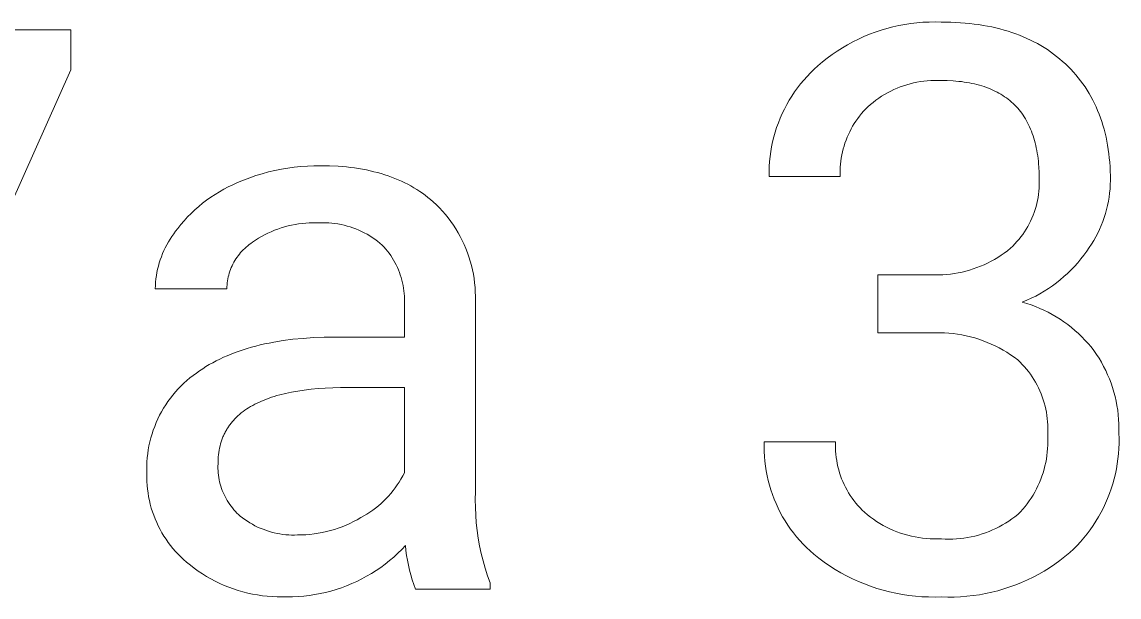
# Model space of a CAD drawing. Header units: millimetres. Extents: x 974 to 5700, y -47 to 3256.
# Drawn here: x 4555 to 4642.7, y 326.3 to 372.3 of the extents above; entities that cross this region are included whole.
import ezdxf

# ---------------------------------------------------------------- set-up
doc = ezdxf.new("R2010")
doc.units = ezdxf.units.MM
doc.header["$MEASUREMENT"] = 0
doc.layers.add('Domyślny', color=7, linetype='Continuous', true_color=0x000000)

msp = doc.modelspace()

# ---------------------------------------------------------------- linework, layer by layer
at = {"layer": 'Domyślny', "color": 18, "lineweight": 15, "true_color": 0x000000}
for p, q in [((4625.602, 372.074), (4626.084, 372.148)), ((4626.084, 372.148), (4626.569, 372.205)), ((4626.569, 372.205), (4627.055, 372.245)), ((4627.055, 372.245), (4627.542, 372.268)), ((4627.542, 372.268), (4628.03, 372.275)), ((4628.03, 372.275), (4628.517, 372.264)), ((4628.517, 372.264), (4629.3, 372.252)), ((4629.3, 372.252), (4629.684, 372.235)), ((4629.684, 372.235), (4630.062, 372.213)), ((4630.062, 372.213), (4630.434, 372.184)), ((4630.434, 372.184), (4630.801, 372.148)), ((4630.801, 372.148), (4631.163, 372.106)), ((4631.163, 372.106), (4631.519, 372.057)), ((4528.64, 371.649), (4558.892, 371.649)), ((4558.892, 371.649), (4558.892, 368.454)), ((4622.338, 371.101), (4622.789, 371.288)), ((4622.789, 371.288), (4623.245, 371.459)), ((4623.245, 371.459), (4623.708, 371.615)), ((4623.708, 371.615), (4624.175, 371.754)), ((4624.175, 371.754), (4624.647, 371.877)), ((4624.647, 371.877), (4625.123, 371.984)), ((4625.123, 371.984), (4625.602, 372.074)), ((4631.519, 372.057), (4631.87, 372.002)), ((4631.87, 372.002), (4632.215, 371.94)), ((4632.215, 371.94), (4632.555, 371.872)), ((4632.555, 371.872), (4632.89, 371.797)), ((4632.89, 371.797), (4633.219, 371.716)), ((4633.219, 371.716), (4633.543, 371.628)), ((4633.543, 371.628), (4633.861, 371.533)), ((4633.861, 371.533), (4634.174, 371.432)), ((4634.174, 371.432), (4634.481, 371.325)), ((4634.481, 371.325), (4634.784, 371.21)), ((4634.784, 371.21), (4635.08, 371.089)), ((4620.609, 370.201), (4621.029, 370.448)), ((4621.029, 370.448), (4621.458, 370.681)), ((4621.458, 370.681), (4621.894, 370.898)), ((4621.894, 370.898), (4622.338, 371.101)), ((4635.08, 371.089), (4635.372, 370.962)), ((4635.372, 370.962), (4635.658, 370.828)), ((4635.658, 370.828), (4635.938, 370.687)), ((4635.938, 370.687), (4636.214, 370.539)), ((4636.214, 370.539), (4636.483, 370.385)), ((4636.483, 370.385), (4636.748, 370.225)), ((4619.403, 369.374), (4619.795, 369.663)), ((4619.795, 369.663), (4620.197, 369.939)), ((4620.197, 369.939), (4620.609, 370.201)), ((4636.748, 370.225), (4637.007, 370.057)), ((4637.007, 370.057), (4637.261, 369.883)), ((4637.261, 369.883), (4637.509, 369.702)), ((4637.509, 369.702), (4637.752, 369.515)), ((4637.752, 369.515), (4637.99, 369.321)), ((4618.353, 368.486), (4618.649, 368.755)), ((4618.649, 368.755), (4619.02, 369.071)), ((4619.02, 369.071), (4619.403, 369.374)), ((4637.99, 369.321), (4638.222, 369.12)), ((4638.222, 369.12), (4638.449, 368.912)), ((4638.449, 368.912), (4638.67, 368.7)), ((4638.67, 368.7), (4638.884, 368.483)), ((4558.892, 368.454), (4540.35, 326.886)), ((4617.525, 367.622), (4617.791, 367.919)), ((4617.791, 367.919), (4618.067, 368.208)), ((4618.067, 368.208), (4618.353, 368.486)), ((4638.884, 368.483), (4639.091, 368.26)), ((4639.091, 368.26), (4639.291, 368.033)), ((4639.291, 368.033), (4639.484, 367.8)), ((4639.484, 367.8), (4639.67, 367.562)), ((4616.791, 366.676), (4617.025, 366.999)), ((4617.025, 366.999), (4617.269, 367.315)), ((4617.269, 367.315), (4617.525, 367.622)), ((4624.728, 366.858), (4624.477, 366.737)), ((4624.983, 366.969), (4624.728, 366.858)), ((4625.241, 367.072), (4624.983, 366.969)), ((4625.503, 367.167), (4625.241, 367.072)), ((4625.768, 367.252), (4625.503, 367.167)), ((4626.036, 367.328), (4625.768, 367.252)), ((4626.306, 367.394), (4626.036, 367.328)), ((4626.579, 367.452), (4626.306, 367.394)), ((4626.853, 367.5), (4626.579, 367.452)), ((4627.128, 367.539), (4626.853, 367.5)), ((4627.405, 367.568), (4627.128, 367.539)), ((4627.683, 367.588), (4627.405, 367.568)), ((4627.961, 367.598), (4627.683, 367.588)), ((4628.239, 367.599), (4627.961, 367.598)), ((4628.517, 367.59), (4628.239, 367.599)), ((4629, 367.582), (4628.517, 367.59)), ((4629.467, 367.559), (4629, 367.582)), ((4629.694, 367.542), (4629.467, 367.559)), ((4629.918, 367.521), (4629.694, 367.542)), ((4630.138, 367.496), (4629.918, 367.521)), ((4630.355, 367.467), (4630.138, 367.496)), ((4630.567, 367.435), (4630.355, 367.467)), ((4630.776, 367.398), (4630.567, 367.435)), ((4630.98, 367.358), (4630.776, 367.398)), ((4631.181, 367.314), (4630.98, 367.358)), ((4631.378, 367.266), (4631.181, 367.314)), ((4631.572, 367.214), (4631.378, 367.266)), ((4631.761, 367.159), (4631.572, 367.214)), ((4631.947, 367.099), (4631.761, 367.159)), ((4632.129, 367.036), (4631.947, 367.099)), ((4632.307, 366.969), (4632.129, 367.036)), ((4632.481, 366.898), (4632.307, 366.969)), ((4632.651, 366.823), (4632.481, 366.898)), ((4632.817, 366.745), (4632.651, 366.823)), ((4639.67, 367.562), (4639.849, 367.319)), ((4639.849, 367.319), (4640.022, 367.071)), ((4640.022, 367.071), (4640.187, 366.818)), ((4616.161, 365.658), (4616.359, 366.004)), ((4616.359, 366.004), (4616.569, 366.344)), ((4616.569, 366.344), (4616.791, 366.676)), ((4623.292, 366.01), (4623.071, 365.841)), ((4623.519, 366.172), (4623.292, 366.01)), ((4623.751, 366.325), (4623.519, 366.172)), ((4623.988, 366.471), (4623.751, 366.325)), ((4624.23, 366.608), (4623.988, 366.471)), ((4624.477, 366.737), (4624.23, 366.608)), ((4632.98, 366.662), (4632.817, 366.745)), ((4633.139, 366.576), (4632.98, 366.662)), ((4633.294, 366.486), (4633.139, 366.576)), ((4633.445, 366.392), (4633.294, 366.486)), ((4633.593, 366.294), (4633.445, 366.392)), ((4633.736, 366.192), (4633.593, 366.294)), ((4633.876, 366.087), (4633.736, 366.192)), ((4634.012, 365.978), (4633.876, 366.087)), ((4634.144, 365.864), (4634.012, 365.978)), ((4640.187, 366.818), (4640.345, 366.559)), ((4640.345, 366.559), (4640.497, 366.296)), ((4640.497, 366.296), (4640.641, 366.027)), ((4640.641, 366.027), (4640.778, 365.754)), ((4615.801, 364.946), (4615.974, 365.305)), ((4615.974, 365.305), (4616.161, 365.658)), ((4622.304, 365.125), (4622.143, 364.938)), ((4622.473, 365.306), (4622.304, 365.125)), ((4622.647, 365.481), (4622.473, 365.306)), ((4622.856, 365.665), (4622.647, 365.481)), ((4623.071, 365.841), (4622.856, 365.665)), ((4634.272, 365.747), (4634.144, 365.864)), ((4634.396, 365.626), (4634.272, 365.747)), ((4634.517, 365.502), (4634.396, 365.626)), ((4634.634, 365.373), (4634.517, 365.502)), ((4634.746, 365.24), (4634.634, 365.373)), ((4634.856, 365.104), (4634.746, 365.24)), ((4634.961, 364.964), (4634.856, 365.104)), ((4640.778, 365.754), (4640.909, 365.475)), ((4640.909, 365.475), (4641.032, 365.191)), ((4641.032, 365.191), (4641.149, 364.902)), ((4615.356, 363.834), (4615.491, 364.21)), ((4615.491, 364.21), (4615.639, 364.58)), ((4615.639, 364.58), (4615.801, 364.946)), ((4621.696, 364.347), (4621.561, 364.141)), ((4621.838, 364.549), (4621.696, 364.347)), ((4621.987, 364.746), (4621.838, 364.549)), ((4622.143, 364.938), (4621.987, 364.746)), ((4635.062, 364.82), (4634.961, 364.964)), ((4635.16, 364.672), (4635.062, 364.82)), ((4635.254, 364.52), (4635.16, 364.672)), ((4635.343, 364.365), (4635.254, 364.52)), ((4635.43, 364.205), (4635.343, 364.365)), ((4635.512, 364.042), (4635.43, 364.205)), ((4641.149, 364.902), (4641.258, 364.608)), ((4641.258, 364.608), (4641.36, 364.309)), ((4641.36, 364.309), (4641.456, 364.005)), ((4615.125, 363.07), (4615.233, 363.454)), ((4615.233, 363.454), (4615.356, 363.834)), ((4621.198, 363.495), (4621.092, 363.272)), ((4621.312, 363.714), (4621.198, 363.495)), ((4621.433, 363.93), (4621.312, 363.714)), ((4621.561, 364.141), (4621.433, 363.93)), ((4635.59, 363.875), (4635.512, 364.042)), ((4635.665, 363.704), (4635.59, 363.875)), ((4635.736, 363.529), (4635.665, 363.704)), ((4635.803, 363.35), (4635.736, 363.529)), ((4635.866, 363.167), (4635.803, 363.35)), ((4641.456, 364.005), (4641.544, 363.696)), ((4641.544, 363.696), (4641.625, 363.382)), ((4641.625, 363.382), (4641.699, 363.063)), ((4614.947, 362.291), (4615.029, 362.682)), ((4615.029, 362.682), (4615.125, 363.07)), ((4620.82, 362.583), (4620.745, 362.348)), ((4620.903, 362.816), (4620.82, 362.583)), ((4620.994, 363.046), (4620.903, 362.816)), ((4621.092, 363.272), (4620.994, 363.046)), ((4635.925, 362.981), (4635.866, 363.167)), ((4635.981, 362.791), (4635.925, 362.981)), ((4636.032, 362.596), (4635.981, 362.791)), ((4636.08, 362.398), (4636.032, 362.596)), ((4641.699, 363.063), (4641.767, 362.738)), ((4641.767, 362.738), (4641.827, 362.409)), ((4614.825, 361.503), (4614.879, 361.898)), ((4614.879, 361.898), (4614.947, 362.291)), ((4620.568, 361.629), (4620.525, 361.386)), ((4620.618, 361.871), (4620.568, 361.629)), ((4620.678, 362.11), (4620.618, 361.871)), ((4620.745, 362.348), (4620.678, 362.11)), ((4636.124, 362.196), (4636.08, 362.398)), ((4636.164, 361.991), (4636.124, 362.196)), ((4636.201, 361.781), (4636.164, 361.991)), ((4636.233, 361.568), (4636.201, 361.781)), ((4636.262, 361.35), (4636.233, 361.568)), ((4641.827, 362.409), (4641.88, 362.075)), ((4641.88, 362.075), (4641.926, 361.735)), ((4641.926, 361.735), (4641.965, 361.391)), ((4576.775, 360.655), (4577.297, 360.709)), ((4577.297, 360.709), (4577.821, 360.746)), ((4577.821, 360.746), (4578.346, 360.767)), ((4578.346, 360.767), (4578.872, 360.77)), ((4578.872, 360.77), (4579.582, 360.759)), ((4579.582, 360.759), (4580.273, 360.725)), ((4580.273, 360.725), (4580.611, 360.7)), ((4580.611, 360.7), (4580.944, 360.669)), ((4614.744, 360.308), (4614.757, 360.707)), ((4614.757, 360.707), (4614.784, 361.105)), ((4614.784, 361.105), (4614.825, 361.503)), ((4620.464, 360.896), (4620.446, 360.649)), ((4620.49, 361.141), (4620.464, 360.896)), ((4620.525, 361.386), (4620.49, 361.141)), ((4636.287, 361.129), (4636.262, 361.35)), ((4636.308, 360.904), (4636.287, 361.129)), ((4636.325, 360.675), (4636.308, 360.904)), ((4641.965, 361.391), (4641.997, 361.042)), ((4641.997, 361.042), (4642.022, 360.687)), ((4642.022, 360.687), (4642.039, 360.328)), ((4572.714, 359.619), (4573.205, 359.806)), ((4573.205, 359.806), (4573.702, 359.976)), ((4573.702, 359.976), (4574.204, 360.131)), ((4574.204, 360.131), (4574.711, 360.269)), ((4574.711, 360.269), (4575.222, 360.391)), ((4575.222, 360.391), (4575.737, 360.495)), ((4575.737, 360.495), (4576.254, 360.584)), ((4576.254, 360.584), (4576.775, 360.655)), ((4580.944, 360.669), (4581.272, 360.632)), ((4581.272, 360.632), (4581.595, 360.59)), ((4581.595, 360.59), (4581.914, 360.542)), ((4581.914, 360.542), (4582.227, 360.489)), ((4582.227, 360.489), (4582.536, 360.429)), ((4582.536, 360.429), (4582.839, 360.365)), ((4582.839, 360.365), (4583.138, 360.294)), ((4583.138, 360.294), (4583.432, 360.219)), ((4583.432, 360.219), (4583.721, 360.137)), ((4583.721, 360.137), (4584.005, 360.05)), ((4584.005, 360.05), (4584.284, 359.957)), ((4584.284, 359.957), (4584.558, 359.858)), ((4584.558, 359.858), (4584.827, 359.754)), ((4614.745, 359.909), (4614.744, 360.308)), ((4620.443, 359.909), (4614.745, 359.909)), ((4620.437, 360.403), (4620.436, 360.156)), ((4620.436, 360.156), (4620.443, 359.909)), ((4620.446, 360.649), (4620.437, 360.403)), ((4636.348, 360.205), (4636.325, 360.675)), ((4636.356, 359.72), (4636.348, 360.205)), ((4642.039, 360.328), (4642.05, 359.963)), ((4642.05, 359.963), (4642.054, 359.594)), ((4571.131, 358.888), (4571.491, 359.077)), ((4571.491, 359.077), (4571.857, 359.253)), ((4571.857, 359.253), (4572.229, 359.416)), ((4572.229, 359.416), (4572.714, 359.619)), ((4584.827, 359.754), (4585.091, 359.645)), ((4585.091, 359.645), (4585.35, 359.529)), ((4585.35, 359.529), (4585.605, 359.408)), ((4585.605, 359.408), (4585.854, 359.282)), ((4585.854, 359.282), (4586.098, 359.15)), ((4586.098, 359.15), (4586.338, 359.012)), ((4586.338, 359.012), (4586.572, 358.868)), ((4636.33, 358.728), (4636.349, 358.976)), ((4636.349, 358.976), (4636.36, 359.224)), ((4636.362, 359.472), (4636.356, 359.72)), ((4636.36, 359.224), (4636.362, 359.472)), ((4642.023, 358.922), (4641.991, 358.587)), ((4642.044, 359.258), (4642.023, 358.922)), ((4642.054, 359.594), (4642.044, 359.258)), ((4569.762, 358.014), (4570.093, 358.25)), ((4570.093, 358.25), (4570.432, 358.475)), ((4570.432, 358.475), (4570.778, 358.688)), ((4570.778, 358.688), (4571.131, 358.888)), ((4586.572, 358.868), (4586.802, 358.719)), ((4586.802, 358.719), (4587.026, 358.565)), ((4587.026, 358.565), (4587.246, 358.404)), ((4587.246, 358.404), (4587.46, 358.238)), ((4587.46, 358.238), (4587.67, 358.067)), ((4587.67, 358.067), (4587.875, 357.889)), ((4636.22, 357.992), (4636.265, 358.236)), ((4636.265, 358.236), (4636.302, 358.481)), ((4636.302, 358.481), (4636.33, 358.728)), ((4641.947, 358.254), (4641.891, 357.922)), ((4641.991, 358.587), (4641.947, 358.254)), ((4568.525, 356.961), (4568.821, 357.24)), ((4568.821, 357.24), (4569.126, 357.509)), ((4569.126, 357.509), (4569.44, 357.767)), ((4569.44, 357.767), (4569.762, 358.014)), ((4587.875, 357.889), (4588.134, 357.646)), ((4588.134, 357.646), (4588.384, 357.394)), ((4588.384, 357.394), (4588.626, 357.134)), ((4635.955, 357.035), (4636.034, 357.271)), ((4636.034, 357.271), (4636.104, 357.509)), ((4636.104, 357.509), (4636.166, 357.749)), ((4636.166, 357.749), (4636.22, 357.992)), ((4641.745, 357.265), (4641.655, 356.941)), ((4641.824, 357.592), (4641.745, 357.265)), ((4641.891, 357.922), (4641.824, 357.592)), ((4567.699, 356.066), (4567.964, 356.374)), ((4567.964, 356.374), (4568.24, 356.672)), ((4568.24, 356.672), (4568.525, 356.961)), ((4588.626, 357.134), (4588.858, 356.865)), ((4588.858, 356.865), (4589.081, 356.589)), ((4589.081, 356.589), (4589.295, 356.305)), ((4589.295, 356.305), (4589.498, 356.014)), ((4635.56, 356.125), (4635.67, 356.347)), ((4635.67, 356.347), (4635.773, 356.573)), ((4635.773, 356.573), (4635.868, 356.803)), ((4635.868, 356.803), (4635.955, 357.035)), ((4641.442, 356.303), (4641.319, 355.99)), ((4641.554, 356.62), (4641.442, 356.303)), ((4641.655, 356.941), (4641.554, 356.62)), ((4567.125, 355.334), (4567.281, 355.544)), ((4567.281, 355.544), (4567.445, 355.749)), ((4567.445, 355.749), (4567.699, 356.066)), ((4574.917, 355.492), (4574.657, 355.373)), ((4575.181, 355.602), (4574.917, 355.492)), ((4575.449, 355.703), (4575.181, 355.602)), ((4575.72, 355.795), (4575.449, 355.703)), ((4575.994, 355.878), (4575.72, 355.795)), ((4576.271, 355.951), (4575.994, 355.878)), ((4576.55, 356.015), (4576.271, 355.951)), ((4576.831, 356.069), (4576.55, 356.015)), ((4577.114, 356.113), (4576.831, 356.069)), ((4577.398, 356.148), (4577.114, 356.113)), ((4577.683, 356.173), (4577.398, 356.148)), ((4577.969, 356.188), (4577.683, 356.173)), ((4578.255, 356.194), (4577.969, 356.188)), ((4578.541, 356.19), (4578.255, 356.194)), ((4578.788, 356.203), (4578.541, 356.19)), ((4579.036, 356.209), (4578.788, 356.203)), ((4579.283, 356.206), (4579.036, 356.209)), ((4579.53, 356.194), (4579.283, 356.206)), ((4579.777, 356.174), (4579.53, 356.194)), ((4580.023, 356.145), (4579.777, 356.174)), ((4580.268, 356.108), (4580.023, 356.145)), ((4580.511, 356.062), (4580.268, 356.108)), ((4580.752, 356.008), (4580.511, 356.062)), ((4580.992, 355.946), (4580.752, 356.008)), ((4581.229, 355.875), (4580.992, 355.946)), ((4581.464, 355.796), (4581.229, 355.875)), ((4581.696, 355.71), (4581.464, 355.796)), ((4581.924, 355.615), (4581.696, 355.71)), ((4582.15, 355.512), (4581.924, 355.615)), ((4582.371, 355.402), (4582.15, 355.512)), ((4589.498, 356.014), (4589.692, 355.716)), ((4589.692, 355.716), (4589.875, 355.412)), ((4589.875, 355.412), (4590.047, 355.101)), ((4635.042, 355.279), (4635.182, 355.483)), ((4635.182, 355.483), (4635.316, 355.693)), ((4635.316, 355.693), (4635.441, 355.907)), ((4635.441, 355.907), (4635.56, 356.125)), ((4641.185, 355.681), (4641.04, 355.377)), ((4641.319, 355.99), (4641.185, 355.681)), ((4566.571, 354.446), (4566.698, 354.675)), ((4566.698, 354.675), (4566.833, 354.9)), ((4566.833, 354.9), (4566.975, 355.119)), ((4566.975, 355.119), (4567.125, 355.334)), ((4573.295, 354.558), (4573.168, 354.465)), ((4573.426, 354.647), (4573.295, 354.558)), ((4573.662, 354.809), (4573.426, 354.647)), ((4573.903, 354.963), (4573.662, 354.809)), ((4574.15, 355.108), (4573.903, 354.963)), ((4574.401, 355.245), (4574.15, 355.108)), ((4574.657, 355.373), (4574.401, 355.245)), ((4582.589, 355.284), (4582.371, 355.402)), ((4582.802, 355.159), (4582.589, 355.284)), ((4583.011, 355.027), (4582.802, 355.159)), ((4583.216, 354.887), (4583.011, 355.027)), ((4583.415, 354.74), (4583.216, 354.887)), ((4583.609, 354.587), (4583.415, 354.74)), ((4583.798, 354.427), (4583.609, 354.587)), ((4590.047, 355.101), (4590.209, 354.785)), ((4590.209, 354.785), (4590.36, 354.463)), ((4634.411, 354.512), (4634.579, 354.696)), ((4634.579, 354.696), (4634.74, 354.885)), ((4634.74, 354.885), (4634.894, 355.079)), ((4634.894, 355.079), (4635.042, 355.279)), ((4640.72, 354.786), (4640.545, 354.499)), ((4640.885, 355.079), (4640.72, 354.786)), ((4641.04, 355.377), (4640.885, 355.079)), ((4566.141, 353.492), (4566.236, 353.736)), ((4566.236, 353.736), (4566.34, 353.976)), ((4566.34, 353.976), (4566.452, 354.213)), ((4566.452, 354.213), (4566.571, 354.446)), ((4572.38, 353.697), (4572.284, 353.573)), ((4572.481, 353.818), (4572.38, 353.697)), ((4572.586, 353.936), (4572.481, 353.818)), ((4572.695, 354.05), (4572.586, 353.936)), ((4572.808, 354.16), (4572.695, 354.05)), ((4572.925, 354.266), (4572.808, 354.16)), ((4573.045, 354.367), (4572.925, 354.266)), ((4573.168, 354.465), (4573.045, 354.367)), ((4583.946, 354.268), (4583.798, 354.427)), ((4584.089, 354.104), (4583.946, 354.268)), ((4584.226, 353.935), (4584.089, 354.104)), ((4584.358, 353.761), (4584.226, 353.935)), ((4584.483, 353.584), (4584.358, 353.761)), ((4590.36, 354.463), (4590.499, 354.137)), ((4590.499, 354.137), (4590.628, 353.805)), ((4590.628, 353.805), (4590.745, 353.47)), ((4633.31, 353.607), (4633.565, 353.784)), ((4633.565, 353.784), (4633.815, 353.97)), ((4633.815, 353.97), (4634.058, 354.164)), ((4634.058, 354.164), (4634.238, 354.335)), ((4634.238, 354.335), (4634.411, 354.512)), ((4640.165, 353.944), (4639.935, 353.625)), ((4640.36, 354.218), (4640.165, 353.944)), ((4640.545, 354.499), (4640.36, 354.218)), ((4565.904, 352.744), (4565.975, 352.996)), ((4565.975, 352.996), (4566.054, 353.245)), ((4566.054, 353.245), (4566.141, 353.492)), ((4571.869, 352.904), (4571.8, 352.762)), ((4571.942, 353.043), (4571.869, 352.904)), ((4572.021, 353.18), (4571.942, 353.043)), ((4572.104, 353.314), (4572.021, 353.18)), ((4572.192, 353.445), (4572.104, 353.314)), ((4572.284, 353.573), (4572.192, 353.445)), ((4584.602, 353.402), (4584.483, 353.584)), ((4584.715, 353.216), (4584.602, 353.402)), ((4584.821, 353.026), (4584.715, 353.216)), ((4584.921, 352.833), (4584.821, 353.026)), ((4585.015, 352.637), (4584.921, 352.833)), ((4590.745, 353.47), (4590.85, 353.131)), ((4590.85, 353.131), (4590.943, 352.788)), ((4590.943, 352.788), (4591.025, 352.442)), ((4631.666, 352.729), (4631.952, 352.852)), ((4631.952, 352.852), (4632.233, 352.985)), ((4632.233, 352.985), (4632.51, 353.127)), ((4632.51, 353.127), (4632.782, 353.278)), ((4632.782, 353.278), (4633.049, 353.438)), ((4633.049, 353.438), (4633.31, 353.607)), ((4639.442, 353.012), (4639.181, 352.719)), ((4639.694, 353.314), (4639.442, 353.012)), ((4639.935, 353.625), (4639.694, 353.314)), ((4565.707, 351.716), (4565.743, 351.975)), ((4565.743, 351.975), (4565.788, 352.233)), ((4565.788, 352.233), (4565.842, 352.489)), ((4565.842, 352.489), (4565.904, 352.744)), ((4571.532, 352.022), (4571.494, 351.869)), ((4571.575, 352.174), (4571.532, 352.022)), ((4571.624, 352.324), (4571.575, 352.174)), ((4571.677, 352.472), (4571.624, 352.324)), ((4571.736, 352.618), (4571.677, 352.472)), ((4571.8, 352.762), (4571.736, 352.618)), ((4585.101, 352.437), (4585.015, 352.637)), ((4585.181, 352.235), (4585.101, 352.437)), ((4585.253, 352.03), (4585.181, 352.235)), ((4585.319, 351.822), (4585.253, 352.03)), ((4591.025, 352.442), (4591.095, 352.094)), ((4591.095, 352.094), (4591.152, 351.743)), ((4623.449, 352.039), (4627.715, 352.039)), ((4623.449, 347.396), (4623.449, 352.039)), ((4627.715, 352.039), (4628.026, 352.031)), ((4628.026, 352.031), (4628.337, 352.032)), ((4628.337, 352.032), (4628.647, 352.045)), ((4628.647, 352.045), (4628.958, 352.067)), ((4628.958, 352.067), (4629.267, 352.1)), ((4629.267, 352.1), (4629.575, 352.143)), ((4629.575, 352.143), (4629.881, 352.197)), ((4629.881, 352.197), (4630.186, 352.261)), ((4630.186, 352.261), (4630.488, 352.334)), ((4630.488, 352.334), (4630.787, 352.418)), ((4630.787, 352.418), (4631.084, 352.512)), ((4631.084, 352.512), (4631.377, 352.616)), ((4631.377, 352.616), (4631.666, 352.729)), ((4638.628, 352.16), (4638.337, 351.896)), ((4638.909, 352.435), (4638.628, 352.16)), ((4639.181, 352.719), (4638.909, 352.435)), ((4565.65, 350.933), (4565.66, 351.194)), ((4565.66, 351.194), (4565.679, 351.455)), ((4565.679, 351.455), (4565.707, 351.716)), ((4571.385, 351.09), (4571.379, 350.933)), ((4571.396, 351.247), (4571.385, 351.09)), ((4571.412, 351.404), (4571.396, 351.247)), ((4571.434, 351.56), (4571.412, 351.404)), ((4571.461, 351.715), (4571.434, 351.56)), ((4571.494, 351.869), (4571.461, 351.715)), ((4585.378, 351.613), (4585.319, 351.822)), ((4585.429, 351.402), (4585.378, 351.613)), ((4585.473, 351.189), (4585.429, 351.402)), ((4585.51, 350.974), (4585.473, 351.189)), ((4591.152, 351.743), (4591.198, 351.391)), ((4591.198, 351.391), (4591.231, 351.037)), ((4591.231, 351.037), (4591.253, 350.683)), ((4637.413, 351.163), (4637.089, 350.941)), ((4637.73, 351.397), (4637.413, 351.163)), ((4638.038, 351.641), (4637.73, 351.397)), ((4638.337, 351.896), (4638.038, 351.641)), ((4571.379, 350.933), (4565.65, 350.933)), ((4585.54, 350.759), (4585.51, 350.974)), ((4585.562, 350.543), (4585.54, 350.759)), ((4585.577, 350.326), (4585.562, 350.543)), ((4585.584, 350.108), (4585.577, 350.326)), ((4591.253, 350.683), (4591.262, 350.328)), ((4591.262, 350.328), (4591.259, 349.972)), ((4635.722, 350.166), (4635.365, 350.003)), ((4636.074, 350.342), (4635.722, 350.166)), ((4636.419, 350.53), (4636.074, 350.342)), ((4636.758, 350.73), (4636.419, 350.53)), ((4637.089, 350.941), (4636.758, 350.73)), ((4585.577, 349.673), (4585.584, 349.891)), ((4585.577, 347.061), (4585.577, 349.673)), ((4585.584, 349.891), (4585.584, 350.108)), ((4591.259, 349.972), (4591.259, 334.674)), ((4635.365, 350.003), (4635.002, 349.851)), ((4635.002, 349.851), (4635.357, 349.746)), ((4635.357, 349.746), (4635.708, 349.629)), ((4635.708, 349.629), (4636.056, 349.499)), ((4636.056, 349.499), (4636.398, 349.358)), ((4636.398, 349.358), (4636.735, 349.206)), ((4636.735, 349.206), (4637.068, 349.042)), ((4637.068, 349.042), (4637.394, 348.867)), ((4637.394, 348.867), (4637.714, 348.681)), ((4637.714, 348.681), (4638.028, 348.484)), ((4638.028, 348.484), (4638.335, 348.277)), ((4638.335, 348.277), (4638.634, 348.059)), ((4638.634, 348.059), (4638.926, 347.831)), ((4638.926, 347.831), (4639.21, 347.594)), ((4639.21, 347.594), (4639.486, 347.347)), ((4574.761, 346.585), (4575.129, 346.656)), ((4575.129, 346.656), (4575.886, 346.779)), ((4575.886, 346.779), (4576.667, 346.881)), ((4576.667, 346.881), (4577.472, 346.959)), ((4577.472, 346.959), (4578.303, 347.016)), ((4578.303, 347.016), (4579.157, 347.049)), ((4579.157, 347.049), (4580.036, 347.061)), ((4580.036, 347.061), (4585.577, 347.061)), ((4627.715, 347.396), (4623.449, 347.396)), ((4628.067, 347.408), (4627.715, 347.396)), ((4628.42, 347.409), (4628.067, 347.408)), ((4628.772, 347.398), (4628.42, 347.409)), ((4629.124, 347.374), (4628.772, 347.398)), ((4629.475, 347.339), (4629.124, 347.374)), ((4629.825, 347.292), (4629.475, 347.339)), ((4630.173, 347.234), (4629.825, 347.292)), ((4630.518, 347.163), (4630.173, 347.234)), ((4630.861, 347.081), (4630.518, 347.163)), ((4631.201, 346.988), (4630.861, 347.081)), ((4631.538, 346.883), (4631.201, 346.988)), ((4631.871, 346.767), (4631.538, 346.883)), ((4632.2, 346.64), (4631.871, 346.767)), ((4632.525, 346.501), (4632.2, 346.64)), ((4639.486, 347.347), (4639.754, 347.091)), ((4639.754, 347.091), (4640.012, 346.825)), ((4640.012, 346.825), (4640.261, 346.552)), ((4571.721, 345.699), (4572.034, 345.82)), ((4572.034, 345.82), (4572.353, 345.935)), ((4572.353, 345.935), (4572.678, 346.045)), ((4572.678, 346.045), (4573.009, 346.149)), ((4573.009, 346.149), (4573.347, 346.248)), ((4573.347, 346.248), (4573.691, 346.341)), ((4573.691, 346.341), (4574.041, 346.428)), ((4574.041, 346.428), (4574.398, 346.509)), ((4574.398, 346.509), (4574.761, 346.585)), ((4632.844, 346.352), (4632.525, 346.501)), ((4633.159, 346.192), (4632.844, 346.352)), ((4633.467, 346.022), (4633.159, 346.192)), ((4633.77, 345.841), (4633.467, 346.022)), ((4634.067, 345.651), (4633.77, 345.841)), ((4640.261, 346.552), (4640.501, 346.269)), ((4640.501, 346.269), (4640.731, 345.979)), ((4640.731, 345.979), (4640.941, 345.675)), ((4569.976, 344.855), (4570.251, 345.01)), ((4570.251, 345.01), (4570.533, 345.159)), ((4570.533, 345.159), (4570.82, 345.303)), ((4570.82, 345.303), (4571.114, 345.44)), ((4571.114, 345.44), (4571.414, 345.573)), ((4571.414, 345.573), (4571.721, 345.699)), ((4634.357, 345.45), (4634.067, 345.651)), ((4634.64, 345.24), (4634.357, 345.45)), ((4634.825, 345.063), (4634.64, 345.24)), ((4635.004, 344.879), (4634.825, 345.063)), ((4640.941, 345.675), (4641.14, 345.363)), ((4641.14, 345.363), (4641.329, 345.044)), ((4641.329, 345.044), (4641.506, 344.719)), ((4568.679, 343.99), (4568.94, 344.18)), ((4568.94, 344.18), (4569.189, 344.357)), ((4569.189, 344.357), (4569.445, 344.529)), ((4569.445, 344.529), (4569.708, 344.695)), ((4569.708, 344.695), (4569.976, 344.855)), ((4635.177, 344.69), (4635.004, 344.879)), ((4635.343, 344.495), (4635.177, 344.69)), ((4635.502, 344.294), (4635.343, 344.495)), ((4635.654, 344.089), (4635.502, 344.294)), ((4635.799, 343.878), (4635.654, 344.089)), ((4641.506, 344.719), (4641.672, 344.389)), ((4641.672, 344.389), (4641.827, 344.053)), ((4641.827, 344.053), (4641.969, 343.711)), ((4567.482, 342.909), (4567.706, 343.141)), ((4567.706, 343.141), (4567.938, 343.366)), ((4567.938, 343.366), (4568.178, 343.582)), ((4568.178, 343.582), (4568.425, 343.79)), ((4568.425, 343.79), (4568.679, 343.99)), ((4635.937, 343.662), (4635.799, 343.878)), ((4636.068, 343.441), (4635.937, 343.662)), ((4636.19, 343.217), (4636.068, 343.441)), ((4636.305, 342.988), (4636.19, 343.217)), ((4641.969, 343.711), (4642.101, 343.365)), ((4642.101, 343.365), (4642.22, 343.015)), ((4566.859, 342.167), (4567.058, 342.421)), ((4567.058, 342.421), (4567.266, 342.669)), ((4567.266, 342.669), (4567.482, 342.909)), ((4575.17, 342.31), (4574.958, 342.243)), ((4575.387, 342.374), (4575.17, 342.31)), ((4575.609, 342.435), (4575.387, 342.374)), ((4576.068, 342.549), (4575.609, 342.435)), ((4576.548, 342.65), (4576.068, 342.549)), ((4577.048, 342.739), (4576.548, 342.65)), ((4577.569, 342.817), (4577.048, 342.739)), ((4578.11, 342.882), (4577.569, 342.817)), ((4578.671, 342.936), (4578.11, 342.882)), ((4579.253, 342.978), (4578.671, 342.936)), ((4579.856, 343.007), (4579.253, 342.978)), ((4580.479, 343.025), (4579.856, 343.007)), ((4581.122, 343.031), (4580.479, 343.025)), ((4585.577, 343.031), (4581.122, 343.031)), ((4585.577, 336.2), (4585.577, 343.031)), ((4636.413, 342.755), (4636.305, 342.988)), ((4636.512, 342.519), (4636.413, 342.755)), ((4636.603, 342.28), (4636.512, 342.519)), ((4636.686, 342.037), (4636.603, 342.28)), ((4642.22, 343.015), (4642.327, 342.661)), ((4642.327, 342.661), (4642.422, 342.303)), ((4642.422, 342.303), (4642.504, 341.943)), ((4566.316, 341.365), (4566.488, 341.638)), ((4566.488, 341.638), (4566.669, 341.906)), ((4566.669, 341.906), (4566.859, 342.167)), ((4573.121, 341.407), (4572.966, 341.307)), ((4573.282, 341.505), (4573.121, 341.407)), ((4573.448, 341.599), (4573.282, 341.505)), ((4573.619, 341.69), (4573.448, 341.599)), ((4573.795, 341.778), (4573.619, 341.69)), ((4573.976, 341.863), (4573.795, 341.778)), ((4574.162, 341.945), (4573.976, 341.863)), ((4574.353, 342.024), (4574.162, 341.945)), ((4574.55, 342.1), (4574.353, 342.024)), ((4574.751, 342.173), (4574.55, 342.1)), ((4574.958, 342.243), (4574.751, 342.173)), ((4636.76, 341.792), (4636.686, 342.037)), ((4636.826, 341.545), (4636.76, 341.792)), ((4636.884, 341.295), (4636.826, 341.545)), ((4642.504, 341.943), (4642.574, 341.579)), ((4642.574, 341.579), (4642.632, 341.214)), ((4565.726, 340.217), (4565.859, 340.511)), ((4565.859, 340.511), (4566.001, 340.801)), ((4566.001, 340.801), (4566.154, 341.086)), ((4566.154, 341.086), (4566.316, 341.365)), ((4572.02, 340.523), (4571.905, 340.399)), ((4572.139, 340.644), (4572.02, 340.523)), ((4572.264, 340.762), (4572.139, 340.644)), ((4572.394, 340.877), (4572.264, 340.762)), ((4572.53, 340.989), (4572.394, 340.877)), ((4572.67, 341.098), (4572.53, 340.989)), ((4572.815, 341.204), (4572.67, 341.098)), ((4572.966, 341.307), (4572.815, 341.204)), ((4636.933, 341.044), (4636.884, 341.295)), ((4636.973, 340.791), (4636.933, 341.044)), ((4637.005, 340.537), (4636.973, 340.791)), ((4637.028, 340.282), (4637.005, 340.537)), ((4642.632, 341.214), (4642.677, 340.847)), ((4642.677, 340.847), (4642.709, 340.478)), ((4565.391, 339.308), (4565.492, 339.615)), ((4565.492, 339.615), (4565.604, 339.918)), ((4565.604, 339.918), (4565.726, 340.217)), ((4571.365, 339.663), (4571.324, 339.592)), ((4571.408, 339.734), (4571.365, 339.663)), ((4571.452, 339.804), (4571.408, 339.734)), ((4571.497, 339.873), (4571.452, 339.804)), ((4571.544, 339.941), (4571.497, 339.873)), ((4571.591, 340.009), (4571.544, 339.941)), ((4571.64, 340.076), (4571.591, 340.009)), ((4571.691, 340.142), (4571.64, 340.076)), ((4571.742, 340.207), (4571.691, 340.142)), ((4571.795, 340.272), (4571.742, 340.207)), ((4571.905, 340.399), (4571.795, 340.272)), ((4637.042, 340.026), (4637.028, 340.282)), ((4637.048, 339.77), (4637.042, 340.026)), ((4637.045, 339.514), (4637.048, 339.77)), ((4642.709, 340.478), (4642.729, 340.109)), ((4642.729, 340.109), (4642.736, 339.739)), ((4642.736, 339.739), (4642.73, 339.369)), ((4565.22, 338.685), (4565.3, 338.998)), ((4565.3, 338.998), (4565.391, 339.308)), ((4570.98, 338.836), (4570.926, 338.676)), ((4571.038, 338.993), (4570.98, 338.836)), ((4571.069, 339.071), (4571.038, 338.993)), ((4571.102, 339.147), (4571.069, 339.071)), ((4571.136, 339.223), (4571.102, 339.147)), ((4571.171, 339.298), (4571.136, 339.223)), ((4571.207, 339.373), (4571.171, 339.298)), ((4571.245, 339.447), (4571.207, 339.373)), ((4571.283, 339.52), (4571.245, 339.447)), ((4571.324, 339.592), (4571.283, 339.52)), ((4637.033, 339.258), (4637.045, 339.514)), ((4637.046, 338.978), (4637.033, 339.258)), ((4637.05, 338.698), (4637.046, 338.978)), ((4642.73, 339.369), (4642.743, 338.958)), ((4642.743, 338.958), (4642.742, 338.548)), ((4565.044, 337.733), (4565.092, 338.052)), ((4565.092, 338.052), (4565.15, 338.37)), ((4565.15, 338.37), (4565.22, 338.685)), ((4570.763, 338.005), (4570.735, 337.83)), ((4570.796, 338.177), (4570.763, 338.005)), ((4570.834, 338.347), (4570.796, 338.177)), ((4570.878, 338.513), (4570.834, 338.347)), ((4570.926, 338.676), (4570.878, 338.513)), ((4614.345, 338.301), (4614.352, 338.692)), ((4614.352, 337.909), (4614.345, 338.301)), ((4614.352, 338.692), (4620.065, 338.692)), ((4614.372, 337.518), (4614.352, 337.909)), ((4620.065, 338.692), (4620.059, 338.44)), ((4620.059, 338.44), (4620.061, 338.188)), ((4620.061, 338.188), (4620.072, 337.936)), ((4620.072, 337.936), (4620.091, 337.685)), ((4637.006, 337.857), (4637.03, 338.137)), ((4637.03, 338.137), (4637.045, 338.417)), ((4637.045, 338.417), (4637.05, 338.698)), ((4642.727, 338.138), (4642.698, 337.728)), ((4642.742, 338.548), (4642.727, 338.138)), ((4564.969, 336.767), (4564.983, 337.09)), ((4564.983, 337.09), (4565.008, 337.412)), ((4565.008, 337.412), (4565.044, 337.733)), ((4570.674, 337.099), (4570.671, 336.909)), ((4570.681, 337.286), (4570.674, 337.099)), ((4570.694, 337.47), (4570.681, 337.286)), ((4570.712, 337.652), (4570.694, 337.47)), ((4570.735, 337.83), (4570.712, 337.652)), ((4614.406, 337.128), (4614.372, 337.518)), ((4614.453, 336.74), (4614.406, 337.128)), ((4620.091, 337.685), (4620.119, 337.435)), ((4620.119, 337.435), (4620.156, 337.185)), ((4620.156, 337.185), (4620.201, 336.937)), ((4636.816, 336.751), (4636.877, 337.025)), ((4636.877, 337.025), (4636.93, 337.301)), ((4636.93, 337.301), (4636.972, 337.578)), ((4636.972, 337.578), (4637.006, 337.857)), ((4642.656, 337.32), (4642.599, 336.914)), ((4642.698, 337.728), (4642.656, 337.32)), ((4564.965, 336.444), (4564.969, 336.767)), ((4564.973, 336.122), (4564.965, 336.444)), ((4564.972, 335.813), (4564.973, 336.122)), ((4570.671, 336.909), (4570.665, 336.728)), ((4570.665, 336.728), (4570.666, 336.548)), ((4570.666, 336.548), (4570.673, 336.367)), ((4570.673, 336.367), (4570.686, 336.187)), ((4570.686, 336.187), (4570.705, 336.008)), ((4585.446, 335.95), (4585.577, 336.2)), ((4614.514, 336.353), (4614.453, 336.74)), ((4614.588, 335.969), (4614.514, 336.353)), ((4620.201, 336.937), (4620.255, 336.691)), ((4620.255, 336.691), (4620.318, 336.447)), ((4620.318, 336.447), (4620.389, 336.205)), ((4620.389, 336.205), (4620.468, 335.966)), ((4636.578, 335.944), (4636.666, 336.21)), ((4636.666, 336.21), (4636.746, 336.48)), ((4636.746, 336.48), (4636.816, 336.751)), ((4642.446, 336.108), (4642.349, 335.709)), ((4642.529, 336.509), (4642.446, 336.108)), ((4642.599, 336.914), (4642.529, 336.509)), ((4564.981, 335.506), (4564.972, 335.813)), ((4565, 335.198), (4564.981, 335.506)), ((4570.705, 336.008), (4570.731, 335.829)), ((4570.731, 335.829), (4570.763, 335.652)), ((4570.763, 335.652), (4570.801, 335.475)), ((4570.801, 335.475), (4570.845, 335.3)), ((4570.845, 335.3), (4570.895, 335.127)), ((4584.842, 334.998), (4585.005, 335.228)), ((4585.005, 335.228), (4585.16, 335.464)), ((4585.16, 335.464), (4585.307, 335.705)), ((4585.307, 335.705), (4585.446, 335.95)), ((4614.675, 335.587), (4614.588, 335.969)), ((4614.776, 335.209), (4614.675, 335.587)), ((4620.468, 335.966), (4620.555, 335.73)), ((4620.555, 335.73), (4620.651, 335.496)), ((4620.651, 335.496), (4620.754, 335.267)), ((4620.754, 335.267), (4620.865, 335.041)), ((4636.259, 335.165), (4636.374, 335.421)), ((4636.374, 335.421), (4636.48, 335.681)), ((4636.48, 335.681), (4636.578, 335.944)), ((4642.238, 335.314), (4642.114, 334.922)), ((4642.349, 335.709), (4642.238, 335.314)), ((4565.031, 334.891), (4565, 335.198)), ((4565.071, 334.586), (4565.031, 334.891)), ((4565.122, 334.282), (4565.071, 334.586)), ((4570.895, 335.127), (4570.951, 334.955)), ((4570.951, 334.955), (4571.013, 334.786)), ((4571.013, 334.786), (4571.081, 334.619)), ((4571.081, 334.619), (4571.154, 334.454)), ((4571.154, 334.454), (4571.234, 334.292)), ((4584.307, 334.343), (4584.493, 334.556)), ((4584.493, 334.556), (4584.671, 334.774)), ((4584.671, 334.774), (4584.842, 334.998)), ((4591.259, 334.674), (4591.246, 334.054)), ((4614.889, 334.834), (4614.776, 335.209)), ((4615.015, 334.464), (4614.889, 334.834)), ((4615.154, 334.098), (4615.015, 334.464)), ((4620.865, 335.041), (4620.985, 334.819)), ((4620.985, 334.819), (4621.111, 334.601)), ((4621.111, 334.601), (4621.246, 334.387)), ((4621.246, 334.387), (4621.387, 334.179)), ((4635.716, 334.183), (4635.864, 334.422)), ((4635.864, 334.422), (4636.004, 334.665)), ((4636.004, 334.665), (4636.136, 334.913)), ((4636.136, 334.913), (4636.259, 335.165)), ((4641.977, 334.535), (4641.828, 334.153)), ((4642.114, 334.922), (4641.977, 334.535)), ((4565.183, 333.98), (4565.122, 334.282)), ((4565.255, 333.681), (4565.183, 333.98)), ((4565.337, 333.383), (4565.255, 333.681)), ((4571.234, 334.292), (4571.319, 334.132)), ((4571.319, 334.132), (4571.409, 333.976)), ((4571.409, 333.976), (4571.505, 333.823)), ((4571.505, 333.823), (4571.606, 333.674)), ((4571.606, 333.674), (4571.712, 333.528)), ((4571.712, 333.528), (4571.823, 333.386)), ((4583.277, 333.383), (4583.496, 333.561)), ((4583.496, 333.561), (4583.708, 333.746)), ((4583.708, 333.746), (4583.915, 333.938)), ((4583.915, 333.938), (4584.114, 334.137)), ((4584.114, 334.137), (4584.307, 334.343)), ((4591.246, 334.054), (4591.254, 333.435)), ((4615.306, 333.737), (4615.154, 334.098)), ((4615.47, 333.382), (4615.306, 333.737)), ((4621.387, 334.179), (4621.536, 333.975)), ((4621.536, 333.975), (4621.691, 333.777)), ((4621.691, 333.777), (4621.853, 333.584)), ((4621.853, 333.584), (4622.022, 333.397)), ((4635.046, 333.283), (4635.225, 333.5)), ((4635.225, 333.5), (4635.396, 333.722)), ((4635.396, 333.722), (4635.56, 333.95)), ((4635.56, 333.95), (4635.716, 334.183)), ((4641.665, 333.776), (4641.49, 333.405)), ((4641.828, 334.153), (4641.665, 333.776)), ((4565.429, 333.089), (4565.337, 333.383)), ((4565.531, 332.799), (4565.429, 333.089)), ((4565.642, 332.512), (4565.531, 332.799)), ((4571.823, 333.386), (4571.94, 333.248)), ((4571.94, 333.248), (4572.06, 333.113)), ((4572.06, 333.113), (4572.186, 332.984)), ((4572.186, 332.984), (4572.316, 332.858)), ((4572.316, 332.858), (4572.45, 332.738)), ((4572.45, 332.738), (4572.635, 332.593)), ((4581.809, 332.447), (4582.098, 332.612)), ((4582.098, 332.612), (4582.344, 332.75)), ((4582.344, 332.75), (4582.585, 332.896)), ((4582.585, 332.896), (4582.821, 333.051)), ((4582.821, 333.051), (4583.052, 333.213)), ((4583.052, 333.213), (4583.277, 333.383)), ((4591.254, 333.435), (4591.283, 332.817)), ((4591.283, 332.817), (4591.331, 332.2)), ((4615.646, 333.032), (4615.47, 333.382)), ((4615.834, 332.689), (4615.646, 333.032)), ((4616.034, 332.352), (4615.834, 332.689)), ((4622.022, 333.397), (4622.198, 333.216)), ((4622.198, 333.216), (4622.379, 333.041)), ((4622.379, 333.041), (4622.612, 332.846)), ((4622.612, 332.846), (4622.852, 332.659)), ((4622.852, 332.659), (4623.098, 332.48)), ((4634.165, 332.513), (4634.403, 332.691)), ((4634.403, 332.691), (4634.635, 332.878)), ((4634.635, 332.878), (4634.861, 333.073)), ((4634.861, 333.073), (4635.046, 333.283)), ((4641.102, 332.682), (4640.89, 332.33)), ((4641.302, 333.04), (4641.102, 332.682)), ((4641.49, 333.405), (4641.302, 333.04)), ((4565.764, 332.229), (4565.642, 332.512)), ((4565.895, 331.95), (4565.764, 332.229)), ((4566.036, 331.676), (4565.895, 331.95)), ((4572.635, 332.593), (4572.824, 332.454)), ((4572.824, 332.454), (4573.019, 332.323)), ((4573.019, 332.323), (4573.217, 332.198)), ((4573.217, 332.198), (4573.42, 332.08)), ((4573.42, 332.08), (4573.627, 331.969)), ((4573.627, 331.969), (4573.838, 331.865)), ((4573.838, 331.865), (4574.052, 331.769)), ((4574.052, 331.769), (4574.27, 331.68)), ((4579.977, 331.67), (4580.292, 331.774)), ((4580.292, 331.774), (4580.605, 331.888)), ((4580.605, 331.888), (4580.913, 332.012)), ((4580.913, 332.012), (4581.216, 332.147)), ((4581.216, 332.147), (4581.515, 332.292)), ((4581.515, 332.292), (4581.809, 332.447)), ((4591.331, 332.2), (4591.4, 331.584)), ((4616.246, 332.023), (4616.034, 332.352)), ((4616.468, 331.701), (4616.246, 332.023)), ((4623.098, 332.48), (4623.35, 332.31)), ((4623.35, 332.31), (4623.608, 332.149)), ((4623.608, 332.149), (4623.871, 331.997)), ((4623.871, 331.997), (4624.139, 331.855)), ((4624.139, 331.855), (4624.413, 331.722)), ((4624.413, 331.722), (4624.69, 331.598)), ((4632.617, 331.625), (4632.887, 331.75)), ((4632.887, 331.75), (4633.153, 331.885)), ((4633.153, 331.885), (4633.414, 332.028)), ((4633.414, 332.028), (4633.67, 332.181)), ((4633.67, 332.181), (4633.92, 332.343)), ((4633.92, 332.343), (4634.165, 332.513)), ((4640.666, 331.986), (4640.431, 331.65)), ((4640.89, 332.33), (4640.666, 331.986)), ((4566.186, 331.406), (4566.036, 331.676)), ((4566.345, 331.143), (4566.186, 331.406)), ((4566.513, 330.884), (4566.345, 331.143)), ((4566.69, 330.632), (4566.513, 330.884)), ((4574.27, 331.68), (4574.49, 331.599)), ((4574.49, 331.599), (4574.713, 331.526)), ((4574.713, 331.526), (4574.938, 331.46)), ((4574.938, 331.46), (4575.166, 331.402)), ((4575.166, 331.402), (4575.395, 331.352)), ((4575.395, 331.352), (4575.626, 331.31)), ((4575.626, 331.31), (4575.858, 331.276)), ((4575.858, 331.276), (4576.092, 331.25)), ((4576.092, 331.25), (4576.326, 331.232)), ((4576.326, 331.232), (4576.561, 331.222)), ((4576.561, 331.222), (4576.795, 331.22)), ((4576.795, 331.22), (4577.03, 331.227)), ((4577.03, 331.227), (4577.362, 331.232)), ((4577.362, 331.232), (4577.694, 331.248)), ((4577.694, 331.248), (4578.025, 331.275)), ((4578.025, 331.275), (4578.356, 331.314)), ((4578.356, 331.314), (4578.684, 331.363)), ((4578.684, 331.363), (4579.011, 331.423)), ((4579.011, 331.423), (4579.336, 331.495)), ((4579.336, 331.495), (4579.658, 331.577)), ((4579.658, 331.577), (4579.977, 331.67)), ((4591.4, 331.584), (4591.489, 330.972)), ((4591.489, 330.972), (4591.598, 330.362)), ((4616.702, 331.387), (4616.468, 331.701)), ((4616.946, 331.081), (4616.702, 331.387)), ((4617.201, 330.784), (4616.946, 331.081)), ((4624.69, 331.598), (4624.972, 331.484)), ((4624.972, 331.484), (4625.258, 331.38)), ((4625.258, 331.38), (4625.547, 331.286)), ((4625.547, 331.286), (4625.839, 331.202)), ((4625.839, 331.202), (4626.134, 331.129)), ((4626.134, 331.129), (4626.431, 331.065)), ((4626.431, 331.065), (4626.731, 331.013)), ((4626.731, 331.013), (4627.032, 330.97)), ((4627.032, 330.97), (4627.334, 330.938)), ((4627.334, 330.938), (4627.637, 330.917)), ((4627.637, 330.917), (4627.941, 330.906)), ((4627.941, 330.906), (4628.245, 330.906)), ((4628.245, 330.906), (4628.549, 330.916)), ((4628.549, 330.916), (4628.846, 330.9)), ((4628.846, 330.9), (4629.144, 330.895)), ((4629.144, 330.895), (4629.442, 330.899)), ((4629.442, 330.899), (4629.74, 330.914)), ((4629.74, 330.914), (4630.036, 330.94)), ((4630.036, 330.94), (4630.332, 330.976)), ((4630.332, 330.976), (4630.626, 331.022)), ((4630.626, 331.022), (4630.919, 331.078)), ((4630.919, 331.078), (4631.209, 331.144)), ((4631.209, 331.144), (4631.497, 331.221)), ((4631.497, 331.221), (4631.782, 331.307)), ((4631.782, 331.307), (4632.064, 331.403)), ((4632.064, 331.403), (4632.343, 331.509)), ((4632.343, 331.509), (4632.617, 331.625)), ((4639.928, 331.002), (4639.66, 330.691)), ((4640.185, 331.322), (4639.928, 331.002)), ((4640.431, 331.65), (4640.185, 331.322)), ((4566.875, 330.386), (4566.69, 330.632)), ((4567.068, 330.146), (4566.875, 330.386)), ((4567.27, 329.913), (4567.068, 330.146)), ((4585.366, 330.071), (4585.049, 329.761)), ((4585.671, 330.392), (4585.366, 330.071)), ((4585.706, 329.994), (4585.671, 330.392)), ((4585.755, 329.597), (4585.706, 329.994)), ((4591.598, 330.362), (4591.727, 329.756)), ((4617.466, 330.496), (4617.201, 330.784)), ((4617.741, 330.217), (4617.466, 330.496)), ((4618.025, 329.948), (4617.741, 330.217)), ((4639.093, 330.097), (4638.795, 329.815)), ((4639.382, 330.389), (4639.093, 330.097)), ((4639.66, 330.691), (4639.382, 330.389)), ((4567.48, 329.687), (4567.27, 329.913)), ((4567.697, 329.469), (4567.48, 329.687)), ((4567.921, 329.258), (4567.697, 329.469)), ((4568.153, 329.054), (4567.921, 329.258)), ((4584.385, 329.175), (4584.038, 328.899)), ((4584.722, 329.462), (4584.385, 329.175)), ((4585.049, 329.761), (4584.722, 329.462)), ((4585.818, 329.202), (4585.755, 329.597)), ((4585.894, 328.809), (4585.818, 329.202)), ((4591.727, 329.756), (4591.876, 329.155)), ((4591.876, 329.155), (4592.044, 328.56)), ((4618.318, 329.689), (4618.025, 329.948)), ((4618.73, 329.363), (4618.318, 329.689)), ((4619.153, 329.052), (4618.73, 329.363)), ((4638.008, 329.183), (4637.599, 328.888)), ((4638.407, 329.492), (4638.008, 329.183)), ((4638.795, 329.815), (4638.407, 329.492)), ((4568.458, 328.803), (4568.153, 329.054)), ((4568.772, 328.561), (4568.458, 328.803)), ((4569.094, 328.331), (4568.772, 328.561)), ((4569.424, 328.112), (4569.094, 328.331)), ((4583.316, 328.385), (4582.942, 328.148)), ((4583.681, 328.636), (4583.316, 328.385)), ((4584.038, 328.899), (4583.681, 328.636)), ((4585.983, 328.42), (4585.894, 328.809)), ((4586.086, 328.033), (4585.983, 328.42)), ((4592.044, 328.56), (4592.232, 327.97)), ((4619.586, 328.755), (4619.153, 329.052)), ((4620.03, 328.474), (4619.586, 328.755)), ((4620.483, 328.208), (4620.03, 328.474)), ((4620.945, 327.958), (4620.483, 328.208)), ((4636.751, 328.341), (4636.313, 328.089)), ((4637.18, 328.607), (4636.751, 328.341)), ((4637.599, 328.888), (4637.18, 328.607)), ((4569.76, 327.904), (4569.424, 328.112)), ((4570.104, 327.707), (4569.76, 327.904)), ((4570.454, 327.523), (4570.104, 327.707)), ((4570.811, 327.35), (4570.454, 327.523)), ((4571.173, 327.19), (4570.811, 327.35)), ((4581.37, 327.332), (4580.96, 327.162)), ((4581.773, 327.515), (4581.37, 327.332)), ((4582.17, 327.712), (4581.773, 327.515)), ((4582.56, 327.923), (4582.17, 327.712)), ((4582.942, 328.148), (4582.56, 327.923)), ((4586.202, 327.65), (4586.086, 328.033)), ((4586.332, 327.272), (4586.202, 327.65)), ((4592.232, 327.97), (4592.439, 327.386)), ((4592.439, 327.386), (4592.439, 326.898)), ((4621.415, 327.725), (4620.945, 327.958)), ((4621.893, 327.508), (4621.415, 327.725)), ((4622.378, 327.307), (4621.893, 327.508)), ((4634.953, 327.427), (4634.485, 327.238)), ((4635.414, 327.632), (4634.953, 327.427)), ((4635.868, 327.853), (4635.414, 327.632)), ((4636.313, 328.089), (4635.868, 327.853)), ((4571.54, 327.042), (4571.173, 327.19)), ((4571.912, 326.907), (4571.54, 327.042)), ((4572.288, 326.785), (4571.912, 326.907)), ((4572.669, 326.675), (4572.288, 326.785)), ((4573.052, 326.578), (4572.669, 326.675)), ((4573.439, 326.495), (4573.052, 326.578)), ((4573.829, 326.425), (4573.439, 326.495)), ((4578.402, 326.456), (4577.964, 326.391)), ((4578.838, 326.536), (4578.402, 326.456)), ((4579.271, 326.632), (4578.838, 326.536)), ((4579.7, 326.742), (4579.271, 326.632)), ((4580.125, 326.867), (4579.7, 326.742)), ((4580.545, 327.008), (4580.125, 326.867)), ((4580.96, 327.162), (4580.545, 327.008)), ((4586.474, 326.898), (4586.332, 327.272)), ((4592.439, 326.898), (4586.474, 326.898)), ((4622.871, 327.124), (4622.378, 327.307)), ((4623.369, 326.957), (4622.871, 327.124)), ((4623.872, 326.808), (4623.369, 326.957)), ((4624.381, 326.677), (4623.872, 326.808)), ((4624.893, 326.563), (4624.381, 326.677)), ((4625.41, 326.468), (4624.893, 326.563)), ((4625.929, 326.39), (4625.41, 326.468)), ((4632.063, 326.538), (4631.567, 326.449)), ((4632.557, 326.645), (4632.063, 326.538)), ((4633.046, 326.768), (4632.557, 326.645)), ((4633.531, 326.908), (4633.046, 326.768)), ((4634.011, 327.065), (4633.531, 326.908)), ((4634.485, 327.238), (4634.011, 327.065)), ((4574.221, 326.368), (4573.829, 326.425)), ((4574.614, 326.324), (4574.221, 326.368)), ((4575.009, 326.294), (4574.614, 326.324)), ((4575.404, 326.277), (4575.009, 326.294)), ((4575.8, 326.274), (4575.404, 326.277)), ((4576.196, 326.284), (4575.8, 326.274)), ((4576.639, 326.288), (4576.196, 326.284)), ((4577.082, 326.307), (4576.639, 326.288)), ((4577.523, 326.341), (4577.082, 326.307)), ((4577.964, 326.391), (4577.523, 326.341)), ((4626.451, 326.33), (4625.929, 326.39)), ((4626.974, 326.289), (4626.451, 326.33)), ((4627.499, 326.265), (4626.974, 326.289)), ((4628.024, 326.26), (4627.499, 326.265)), ((4628.549, 326.273), (4628.024, 326.26)), ((4629.053, 326.259), (4628.549, 326.273)), ((4629.558, 326.263), (4629.053, 326.259)), ((4630.062, 326.283), (4629.558, 326.263)), ((4630.566, 326.321), (4630.062, 326.283)), ((4631.067, 326.376), (4630.566, 326.321)), ((4631.567, 326.449), (4631.067, 326.376))]:
    msp.add_line(p, q, dxfattribs=at)

doc.saveas('drawing.dxf')
